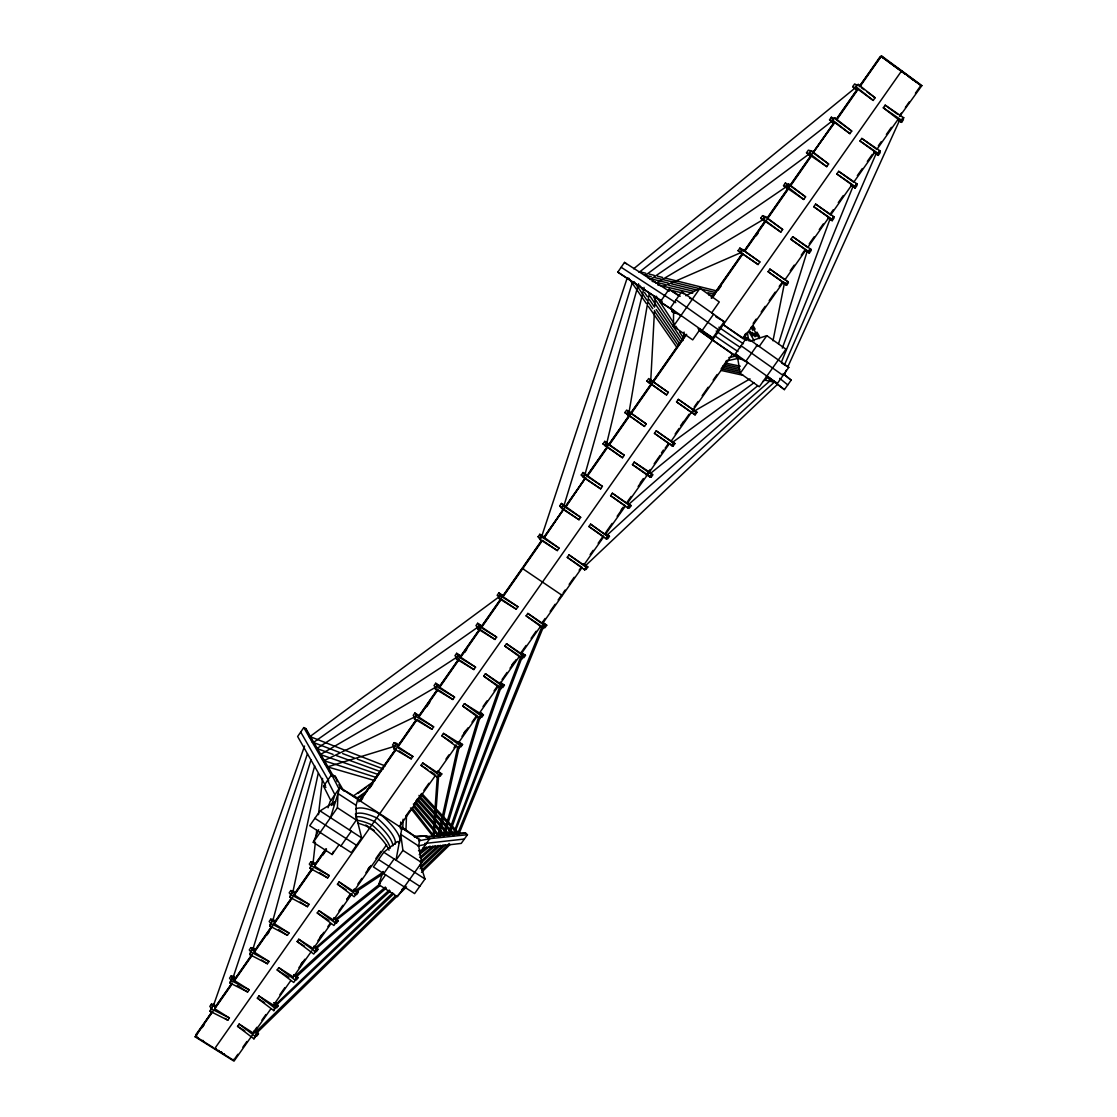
<?xml version="1.0" encoding="UTF-8"?>
<svg xmlns="http://www.w3.org/2000/svg" width="1117" height="1117" viewBox="0 0 1117 1117"><rect width="100%" height="100%" fill="white"/><g stroke="black" fill="none" stroke-linecap="round" stroke-linejoin="round"><path stroke-width="1.5" d="M700.275 329.082L692.708 339.889L673.425 326.318L673.579 312.09M519.656 656.014L500.193 683.618L485.42 673.746L483.731 676.148L500.947 688.714L502.678 684.553L500.221 682.906M500.947 688.714L500.988 686.941L502.734 687.597L504.409 685.21L500.234 682.208L500.193 683.618M503.055 596.729L503.083 595.584L498.852 592.904L497.149 595.333L498.894 596.925L498.838 598.363L516.222 609.198L517.925 606.768L503.055 596.729L542.443 540.446L557.341 550.583L559.072 548.14L539.832 534.275L538.115 536.732L540.028 539.483L557.341 550.583M521.094 655.819L452.916 834.985M453.935 834.999L521.695 658.262M498.838 598.363L500.598 594.495L498.852 592.904M393.743 893.782L276.793 1004.714L275.857 1004.323L392.737 892.832M406.518 815.159L405.946 830.489L402.79 827.795M400.472 828.856L400.738 821.972M402.734 829.275L403.111 819.194M339.051 844.703L332.168 854.519L313.277 842.316L337.39 807.773L337.976 793.531L356.1 805.329L356.309 820.073L349.398 829.931M477.629 623.272L481.86 625.911L481.776 627.154L496.632 637.123L494.985 639.455L477.573 628.773L479.347 624.878L477.629 623.272L475.968 625.646L477.685 627.251M257.078 1032.667L255.905 1031.843L257.022 1032.722L406.574 886.94M650.792 380.003L654.492 310.442M654.674 306.952L655.232 296.522M628.033 411.768L629.234 412.173M481.539 716.22L481.664 714.335L464.393 703.654L462.717 706.042L479.863 718.608L481.539 716.22L464.393 703.654M479.863 718.608L479.989 716.709L481.748 717.323L483.424 714.95L481.022 712.576M433.187 834.818L437.333 776.133M438.674 775.212L434.066 837.192M562.689 505.038L564.057 505.429M584.847 565.342L585.727 565.872M477.573 628.773L479.347 624.878L481.818 626.539M460.567 745.947L460.762 743.95L443.491 733.38L441.815 735.754L458.892 748.32L460.567 745.947L443.491 733.38M458.892 748.32L459.101 746.324M202.638 1040.458L203.406 1040.611M457.188 656.182L457.467 656.894M197.29 1037.107L198.24 1037.875M313.053 862.966L315.385 842.26M316.153 835.348L316.739 830.182M318.485 814.642L322.562 778.395M460.707 657.257L460.874 655.93L456.63 653.305L454.954 655.707L456.644 657.341L456.42 659.016L473.859 669.558L475.549 667.156L460.707 657.257L480.128 629.499M456.42 659.016L458.319 654.939L456.63 653.305M456.56 745.5L437.431 772.643L422.701 762.953L421.039 765.313L438.046 777.879L439.986 773.411L437.543 771.805M437.431 772.643L437.655 770.967L441.787 773.955L440.14 776.301L438.325 775.757M439.791 836.047L413.388 804.072M335.295 919.165L336.175 920.101M606.489 534.666L607.564 535.546M682.906 340.587L684.093 332.07M418.68 846.072L419.643 839.677L402.064 827.18L395.99 860.174L402.916 850.372L400.738 834.385L418.68 846.072L421.654 862.547L397.415 896.686L378.719 884.594L383.103 871.469M439.721 687.262L439.944 685.838L435.7 683.255L434.024 685.643L435.686 687.304L435.393 689.077L452.86 699.493L454.535 697.106L439.721 687.262L459.031 659.658M435.393 689.077L437.361 684.916L435.7 683.255M629.122 411.768L649.368 292.766M418.847 717.1L419.126 715.592L414.882 713.023L413.22 715.411L414.854 717.086L414.477 718.985L431.972 729.247L433.647 726.874L418.847 717.1L438.046 689.65M414.477 718.985L416.515 714.712L414.882 713.023M772.992 340.797L784.343 283.676M292.933 891.743L318.136 773.732M398.085 746.77L398.434 745.165L396.828 743.461L394.189 742.637L392.528 744.997L394.147 746.714L393.687 748.725L411.21 758.848L412.871 756.488L398.085 746.77L417.172 719.474L431.972 729.247M438.046 835.949L457.83 746.687M439.26 836.479L459.045 747.482M393.687 748.725L395.795 744.355L394.189 742.637M807.94 251.395L806.907 251.353M355.806 894.452L356.407 891.911L354.215 889.327L353.726 891.352L339.065 881.913L337.446 884.217L354.173 896.756L355.806 894.452L339.065 881.913M606.866 442.835C605.107 441.508 608.695 443.994 606.866 442.835L644.062 287.39M335.519 923.187L336.203 920.548L334.039 917.937L333.494 920.045L318.862 910.648L317.242 912.952L333.913 925.49L335.519 923.187L318.862 910.648M272.911 920.352L314.687 765.871M356.1 805.329L357.971 798.446L339.805 787.653L329.99 801.727L328.063 807.759M315.357 951.782L316.111 949.031L313.989 946.378L313.374 948.57L298.756 939.243L297.15 941.519L313.751 954.058L315.357 951.782L298.756 939.243M444.217 835.893L480.268 716.262M638.533 283.76L585.113 473.929L585.727 474.362L584.945 473.734M900.246 120.636L899.394 120.496M295.307 980.209L296.131 977.347L294.036 974.68L293.366 976.942L278.775 967.671L277.17 969.947L293.701 982.471L295.307 980.209L278.775 967.671M443.491 833.729L478.565 717.058M275.899 1006.696L258.893 995.959L257.357 998.137L273.819 1010.662L276.276 1005.495L274.237 1002.745L276.276 1005.495L278.245 1005.747L276.681 1007.953M253.014 948.822L311.029 759.714M273.819 1010.662L274.712 1007.702M330.478 817.672L339.805 787.653L419.643 839.677L418.819 840.836L429.78 838.644L426.512 835.809L414.924 836.298M563.513 504.94L562.87 504.409L564.085 505.219L632.543 281.833M778.535 343.757L807.116 251.562M314.575 866.122L315.189 864.167L313.668 862.366L310.917 861.766L309.297 864.069L310.819 865.87L310.037 868.328L327.658 877.906L329.278 875.602L314.575 866.122L326.513 849.074M331.498 805.483L334.905 794.69L327.588 780.42M310.037 868.328L312.425 863.567L310.917 861.766M255.514 1036.59L256.491 1033.546L254.467 1030.809L253.685 1033.239L239.122 1024.08L237.544 1026.314L253.936 1038.838L255.514 1036.59L239.122 1024.08M253.936 1038.838L256.491 1033.546L258.474 1033.756L256.896 1035.99L254.913 1035.78M294.399 894.968L295.07 892.93L293.576 891.115L290.797 890.556L289.191 892.846L290.671 894.675L289.82 897.23L307.468 906.683L309.088 904.379L294.399 894.968L312.955 868.44M541.94 535.657L627.098 278.273M233.244 977.082L307.468 753.682M289.82 897.23L292.277 892.371L290.797 890.556M233.453 1059.293L233.202 1060.047L214.771 1048.514L901.712 70.748L900.93 71.083M274.321 923.647L275.061 921.539L273.581 919.682L270.775 919.179L269.183 921.469L270.649 923.312L269.714 925.979L287.39 935.292L288.996 933.016L274.321 923.647L292.78 897.272M269.714 925.979L272.241 921.036L270.775 919.179M326.876 766.793L326.736 766.206M447.805 835.097L500.025 685.684M213.542 1005.272L304.55 746.044M449.076 835.558L500.681 688.142M254.369 952.173L255.151 949.981L253.713 948.11L250.878 947.649L249.286 949.925L250.725 951.796L249.719 954.56L267.424 963.748L269.015 961.486L254.369 952.173L272.73 925.937M249.719 954.56L252.316 949.52L250.878 947.649M782.305 348.099L829.973 219.169C828.116 217.843 831.844 220.594 829.987 219.086M229.893 982.918L232.531 977.836L231.107 975.937L229.543 978.157L230.968 980.056L229.893 982.918L247.611 991.994L249.147 989.802L232.071 979.009M214.771 1008.763L215.679 1006.403L214.282 1004.49L211.392 1004.141L209.828 1006.389L211.225 1008.302L210.066 1011.262L227.812 1020.198L229.39 1017.964L214.771 1008.763L232.015 984.119M499.117 595.919L499.871 597.12L498.74 596.241M210.066 1011.262L212.788 1006.054L211.392 1004.141M252.107 1035.473L233.998 1061.15L195.14 1036.827L212.118 1011.443M385.393 887.024L315.566 947.83L316.6 948.291L386.412 887.973M332.168 854.519L333.452 851.336M457.481 834.022L542.331 625.702M458.724 834.525L542.904 628.145M781.411 362.117L852.955 186.581M313.277 842.316L318.652 829.749M312.313 863.999L313.221 863.986M784.609 364.631L876.049 153.839L876.691 154.272L876.035 153.685M784.12 375.019L786.284 370.258M787.722 367.074L899.339 120.818M308.864 736.648L308.809 735.991M312.285 742.233L312.243 741.381M296.619 976.593L295.488 975.713L296.619 976.593L390.322 891.017M295.447 975.783L389.316 890.054M899.604 69.812L900.735 70.511L899.757 69.98M334.025 777.237L305.765 728.521L303.782 727.586L297.639 736.508L325.522 785.572M661.236 300.822L617.813 272.129L624.515 262.411L669.265 291.216M356.826 891.254L355.639 890.417L356.826 891.254L382.768 874.053M330.814 800.554L323.567 786.214L331.623 774.626L335.212 776.259L343.785 790.99M673.02 310.47L660.287 301.869L669.097 289.191L680.225 296.242M276.793 1004.714L275.676 1003.82M335.714 919.445L336.636 919.863L379.975 885.669M333.034 804.952L335.547 801.35L320.062 810.9L309.73 825.728L351.324 852.648L361.671 837.904L355.764 814.502M675.98 313.179L670.354 307.971L681.719 291.649L724.193 321.682L712.8 337.906L698.055 328.649M673.425 326.318L699.968 288.284L719.278 301.967L711.669 312.83M380.297 883.631L335.603 919.333M561.39 503.446L580.672 517.339L578.997 519.74L561.697 508.472L559.687 505.889L561.39 503.446L565.747 507.132L585.476 477.811M581.273 475.004L583.004 472.519L602.398 486.37L600.667 488.855L583.409 477.448L581.273 475.004L583.633 476.331M603.026 443.868L604.772 441.369L624.263 455.233L622.504 457.733L603.026 443.868L607.229 446.716M624.92 412.564L626.679 410.051L630.868 412.927L646.24 423.902L644.481 426.415L624.92 412.564L644.481 426.415M646.925 381.079L648.698 378.551L652.887 381.455L668.343 392.402L666.57 394.929L646.925 381.079L666.57 394.929M742.247 253.727L740.11 251.967L741.925 249.384L759.881 261.95L758.066 264.534L738.072 250.683L739.887 248.1L744.439 251.171M760.747 218.248L762.562 215.651L765.69 216.81L782.654 229.502L780.825 232.099L760.747 218.248L764.908 221.334M787.708 188.745L785.642 186.846L788.63 184.012L805.566 196.857L803.723 199.468L783.548 185.631L785.377 183.006L789.998 186.05M806.488 152.806L808.331 150.181L811.71 151.004L828.605 164.017L826.748 166.656L806.488 152.806L810.635 155.961M829.54 119.84L831.355 117.229L833.519 118.388L834.874 117.899L851.726 131.08L849.911 133.649L832.263 120.762L829.54 119.84L833.673 123.038L834.79 122.605L812.478 153.336M852.774 86.595L854.631 83.929L856.823 85.06L858.275 84.417L875.086 97.765L873.215 100.432L858.065 89.332L856.907 89.821L852.774 86.595L856.907 89.821M211.225 1008.302L212.788 1006.054L215.679 1006.403M230.968 980.056L232.531 977.836L235.408 978.199L234.514 980.544L251.814 955.831M250.725 951.796L252.316 949.52L255.151 949.981M270.649 923.312L272.241 921.036L275.061 921.539M290.671 894.675L292.277 892.371L295.07 892.93M310.819 865.87L312.425 863.567L315.189 864.167M394.147 746.714L395.795 744.355L398.266 745.974M414.854 717.086L416.515 714.712L418.987 716.346M435.686 687.304L437.361 684.916L439.833 686.55M456.644 657.341L458.319 654.939L460.79 656.587M498.894 596.925L500.598 594.495L503.069 596.157L522.896 567.673L523.65 568.176M539.902 538.268L541.619 535.811L544.049 537.026M561.502 507.397L563.205 504.954L565.621 506.183L563.205 504.954M583.116 476.484L584.847 473.999L587.221 475.325M650.206 379.598L648.851 382.475L651.351 384.22M764.628 216.893L762.813 219.504L763.456 220.244L762.241 219.351L763.232 220.007M810.467 151.367L808.61 154.006L811.71 151.004M833.519 118.388L831.69 120.999L833.645 123.065L831.606 120.594M856.823 85.06L854.966 87.726L855.706 88.327M540.028 539.483L541.745 537.012L539.832 534.275M561.697 508.472L563.261 505.429M583.409 477.448L585.154 474.962L583.004 472.519M605.274 446.172L607.034 443.658L604.772 441.369M627.279 414.714L629.053 412.187L628.564 411.475L626.819 413.988L629.304 415.719M649.424 383.061L651.197 380.52L650.625 379.948L652.887 381.455M741.52 251.925L742.875 249.426M762.925 218.988L763.86 219.435L765.69 216.81M783.548 185.631L786.787 186.637L788.63 184.012M832.263 120.762L834.874 117.899M854.924 87.698L858.275 84.417M215.106 1007.171L232.071 982.932M233.83 980.461L252.023 954.407M254.02 951.558L271.976 925.881M273.972 923.033L291.928 897.356M293.925 894.508L311.88 868.831M314.882 864.558L325.857 848.864M358.78 801.797L395.753 748.948M397.75 746.1L415.733 720.381M418.735 716.095L437.724 688.966M439.721 686.103L458.71 658.96M460.707 656.112L541.619 540.46M543.616 537.598L585.517 477.699M587.514 474.851L685.307 335.072M711.264 297.946L742.26 253.657M744.257 250.794L765.243 220.789M767.239 217.941L834.217 122.214M836.214 119.351L857.2 89.346M859.196 86.498L881.495 55.85L921.86 85.604L899.618 116.433M196.145 1034.272L211.406 1012.91M215.399 1007.213L231.359 984.398M235.352 978.687L252.302 954.449M255.29 950.176L271.263 927.361M275.243 921.651L292.207 897.412M295.195 893.139L312.16 868.9M315.148 864.614L325.131 850.358M360.051 800.442L396.018 749.032M398.015 746.184L415.999 720.479M419.992 714.754L436.984 690.488M439.972 686.201L458.961 659.072M460.958 656.21L479.947 629.08M481.944 626.218L500.919 599.089M523.901 566.249L540.865 541.996M543.853 537.724L563.806 509.198M565.802 506.35L585.755 477.825M588.743 473.552L605.707 449.313M608.695 445.027L650.611 385.142M652.593 382.279L685.517 335.226M711.487 298.113L742.47 253.838M744.467 250.976L765.452 220.984M768.454 216.698L810.425 156.701M813.427 152.415L834.413 122.409M836.41 119.561L857.395 89.555M860.397 85.269L880.196 56.492M195.14 1036.827L213.193 1011.011M360.191 800.931L396.423 749.13M481.776 627.154L501.351 599.173L516.222 609.198M544.161 537.989L563.903 508.654M587.458 476.093L607.55 447.386L622.504 457.733M609.296 444.887L629.499 416.013M631.259 413.499L686.662 334.318M712.227 297.764L743 253.782M788.63 188.578L744.816 251.185L759.881 261.95M811.64 155.696L790.459 185.967L805.566 196.857M858.065 89.332L836.591 120.036L851.726 131.08M859.936 86.665L881.495 55.85M202.163 1027.626L204.146 1024.778M267.005 934.957L269.002 932.095M322.869 855.105L325.857 850.833M360.791 800.917L362.788 798.069M369.783 788.071L372.771 783.785M426.722 706.684L429.724 702.398M464.7 652.426L466.697 649.563M718.231 290.071L721.233 285.798M756.209 235.799L758.206 232.95M340.95 845.932L351.296 831.174M702.216 330.45L713.595 314.198M255.863 1031.899L395.6 895.708M521.29 653.012L523.747 654.674L522.156 658.667L504.87 646.087L506.504 643.755L521.304 653.682L540.935 625.841L526.121 615.858L527.824 613.428L542.639 623.426L582.111 567.45L567.268 557.341L568.986 554.884L583.842 564.993L603.78 536.705L588.924 526.526L590.6 524.138L608.179 536.732L606.489 539.12L588.924 526.526M631.133 505.624L629.513 504.73L627.768 507.202L629.388 508.095L631.133 505.624L626.86 502.608L629.988 505.806L628.243 508.291L610.608 495.697L612.339 493.211L627.223 503.46L669.362 443.714L654.436 433.34L656.21 430.841L671.122 441.201L732.529 354.117M650.694 473.05L651.937 474.711L650.178 477.21L632.459 464.616L634.205 462.117L650.262 472.603M694.411 414.491L693.671 413.779L695.221 414.798L696.98 412.285L694.216 410.33L696.198 411.978L694.411 414.491L676.553 401.897L678.326 399.369L693.266 409.813M783.101 282.406L768.091 271.696L769.906 269.099L788.099 281.707L786.27 284.29L782.207 282.252L783.101 282.406L743.308 338.828L723.341 324.698L726.818 327.099A48.059 1.34 35.1 0 0 746.882 340.476M805.888 250.082L790.864 239.303L792.693 236.706L810.956 249.314L809.127 251.911L804.924 250.04L805.888 250.082L784.916 279.822L769.906 269.099M828.814 217.564L813.776 206.715L815.605 204.104L833.952 216.712L832.109 219.337L827.767 217.633L828.814 217.564L807.717 247.485L792.693 236.706M851.866 184.864L836.815 173.945L838.658 171.32L857.088 183.928L855.231 186.567L850.735 185.045L851.866 184.864L830.643 214.967L815.605 204.104M877.571 153.811L859.992 140.979L861.793 138.424L880.294 151.032L878.493 153.601L876.929 153.978L873.801 152.345L875.058 151.982L853.723 182.239L838.658 171.32M883.296 107.818L885.167 105.166L903.765 117.774L901.88 120.441L900.26 120.929L883.296 107.818L901.88 120.441M300.682 964.627L302.679 961.793M319.671 937.68L321.668 934.845M346.675 899.38L349.677 895.122M367.675 869.598L369.671 866.764M415.706 801.475L417.702 798.627M463.764 733.297L465.761 730.448M511.823 665.104L513.834 662.269M621.22 509.938L623.23 507.09M640.32 482.837L643.336 478.551M661.446 452.888L663.456 450.025M680.546 425.786L683.562 421.5M234.877 1058.525L237.879 1054.266M242.878 1047.174L246.885 1041.491M253.88 1031.563L256.882 1027.305M261.881 1020.212L265.888 1014.543M279.878 994.688L284.891 987.596M298.881 967.727L304.885 959.224M317.884 940.779L323.888 932.262M327.895 926.593L329.892 923.759M338.884 910.983L342.891 905.315M346.884 899.646L350.892 893.963M357.887 884.036L361.894 878.367M365.887 872.684L370.9 865.591M375.898 858.498L380.897 851.405M405.918 815.927L409.925 810.244M413.918 804.561L419.936 796.03M423.943 790.347L428.942 783.254M445.976 759.099L448.978 754.841M453.991 747.734L455.987 744.899M461.991 736.368L468.009 727.851M472.016 722.168L476.024 716.486M483.033 706.544L487.04 700.862M494.049 690.906L497.051 686.648M502.064 679.541L507.062 672.448M510.064 668.189L516.082 659.658M521.094 652.551L526.093 645.458M531.106 638.352L536.104 631.245M542.122 622.727L545.124 618.469M550.136 611.362L555.135 604.255M558.137 599.997L562.144 594.314L562.326 595.515L522.7 568.665L522.896 567.673M563.15 592.89L565.146 590.055M569.153 584.386L574.152 577.294M579.151 570.201L581.147 567.366M590.153 554.604L593.155 550.346M598.154 543.253L603.152 536.16M606.154 531.901L612.144 523.398M617.143 516.305L622.141 509.212M627.154 502.119L631.147 496.451M638.142 486.523L641.144 482.265M646.143 475.172L650.15 469.503M654.143 463.82L660.147 455.317M665.146 448.224L668.148 443.966M675.143 434.038L679.15 428.37M683.143 422.687L689.147 414.184M694.146 407.091L698.139 401.422M702.146 395.739L708.15 387.236M713.149 380.143L717.142 374.474M721.149 368.792L727.139 360.288M743.154 337.585L746.156 333.313M753.165 323.371L756.167 319.113M761.18 312.006L765.187 306.323M769.194 300.641L775.198 292.123M779.205 286.441L781.216 283.592M790.222 270.817L794.229 265.134M801.238 255.179L804.24 250.92M809.253 243.813L814.265 236.72M819.264 229.613L823.271 223.931M830.28 213.989L833.296 209.731M838.295 202.624L843.307 195.517M857.325 175.634L862.338 168.527M867.337 161.42L872.349 154.328M878.353 145.796L881.369 141.538M886.367 134.431L891.38 127.338M899.394 115.973L901.391 113.124M905.398 107.441L909.406 101.759M915.409 93.242L920.422 86.135L921.86 85.604M253.685 1033.239L270.97 1008.707M273.47 1005.174L290.811 980.572M293.366 976.942L311.769 950.846M313.374 948.57L330.911 923.703M333.494 920.045L352.106 893.656M353.726 891.352L386.608 844.717M399.439 826.51L435.77 774.989M458.235 743.126L477.476 715.829M479.151 713.456L498.517 686.006L483.731 676.148M898.389 118.891L876.873 149.413L861.793 138.424M355.764 808.959A45.769 13.655 35.3 0 1 376.513 812.241L382.908 816.415A45.881 13.711 35 0 1 399.9 838.783L399.523 843.014L397.359 841.548L383.773 852.243L373.413 866.946L414.602 893.6L424.991 878.995L420.425 864.349M741.213 359.185L735.349 353.81L746.756 337.641L788.797 367.381L777.362 383.452L766.304 376.415M543.351 626.888L545.054 624.473L546.744 625.213L545.04 627.628L543.351 626.888L543.476 628.438L526.121 615.858M809.727 249.259L807.898 251.856L809.322 253.098L811.137 250.515L809.727 249.259L810.956 249.314M543.476 628.438L545.054 624.473L542.583 622.811M567.268 557.341L584.763 569.921L586.495 567.478L583.605 563.959L583.842 564.993M654.436 433.34L672.239 445.934L673.998 443.435L670.605 440.545L671.122 441.201M294.036 974.68L295.977 974.973L298.071 977.64L296.48 979.888L294.539 979.609M318.038 949.352L316.432 951.614L314.505 951.293L316.111 949.031L318.038 949.352L315.916 946.713L313.989 946.378M338.102 920.897L336.496 923.187L334.583 922.824L336.203 920.548L338.102 920.897L335.952 918.3L334.039 917.937M354.215 889.327L356.1 889.718L358.292 892.301L356.672 894.591L354.787 894.2M460.888 746.896L462.55 744.536L458.403 741.548M525.465 655.372L523.803 657.731L522.086 657.033L523.747 654.674L525.465 655.372L521.276 652.356L521.304 653.682M583.605 563.959L587.849 566.975L586.118 569.419L584.456 568.595L584.763 569.921M610.608 495.697L625.478 505.931L605.47 534.317L605.219 533.298L609.449 536.355L607.746 538.771L606.112 537.919L606.489 539.12M647.134 474.53L651.197 477.182L652.956 474.697L648.67 471.667M672.239 445.934L671.582 445.097L673.146 446.074L674.905 443.589L670.605 440.545M782.207 282.252L786.591 285.31L788.407 282.741L786.954 281.526L788.099 281.707M827.767 217.633L832.179 220.705L834.008 218.094L832.626 216.796L833.952 216.712M850.735 185.045L855.175 188.117L857.018 185.492M878.269 155.375L873.829 152.303L878.269 155.375L880.098 152.778L878.758 151.395L880.294 151.032M898.417 120.72L901.573 122.353L903.43 119.714L902.117 118.276L903.765 117.774M383.731 873.62L394.106 858.945M745.877 361.238L757.284 345.097M378.719 884.594L385.616 874.834M749.968 341.23L766.834 335.659L785.949 349.202L759.281 386.775L740.208 373.329L747.79 362.592L734.665 355.681L737.276 357.524M766.834 335.659L759.211 346.452L756.293 345.181M429.78 838.644L421.681 850.065L418.512 850.749M425.954 836.689L460.567 833.128L465.663 833.156L467.451 834.692L461.251 843.405L423.175 847.831M770.13 378.551L784.399 389.624L791.157 380.143L783.129 373.539M477.49 626.609L478.621 627.405M401.827 889.635L405.569 885.99M421.793 870.185L449.229 843.447M421.528 872.349L450.193 844.41M420.425 866.583L443.086 845.094M420.146 868.747L445.292 844.885M585.727 565.467L777.446 384.388M607.439 534.834L774.458 382.014M420.16 861.891L438.157 845.471M421.123 862.883L440.377 845.304M771.428 379.598L628.997 504.116L629.597 504.549L628.899 504.116M419.713 857.381L432.921 845.974M420.662 858.387L435.155 845.862M478.076 626.176L478.69 627.349M633.646 268.792L854.84 88.215M650.806 473.175L757.521 385.965M762.925 381.553L768.328 377.141M456.49 656.573L457.342 657.355M419.671 852.578L426.457 847.231M419.238 854.673L430.059 846.127M639.106 272.325L831.606 121.432M646.045 274.88L808.568 154.383M309.967 736.578L499.271 596.673M672.532 441.871L673.328 442.486L672.141 441.634L672.825 442.15L753.989 382.782M366.893 790.976L357.077 798.013L353.195 796.114L374.335 781.034M357.58 798.837L364.589 793.796M357.985 793.433L366.39 787.429M369.182 785.433L371.989 783.436M478.09 626.972L313.402 742.512L339.414 752.355M650.248 279.571L785.628 187.181C787.457 188.55 783.952 185.771 785.572 187.251M672.881 442.863L672.643 442.053M355.751 890.347L383.187 872.14M457.076 657.019L316.879 748.502L333.075 754.394M434.178 836.382L412.061 807.647M655.916 283.299L762.827 219.798M434.653 687.807L320.384 754.561L378.37 774.556M694.83 410.777L750.038 378.858M541.117 535.839L542.331 536.383M315.427 947.439L316.614 948.221M685.852 295.74L699.968 288.284M881.885 56.897L920.576 84.962L919.78 84.976M415.342 716.681L323.944 760.691L376.541 777.586M663.261 286.469L740.78 252.651L740.068 252.205M335.505 918.97L336.678 919.808M327.532 766.89L393.016 746.77M293.422 892.204C291.872 890.333 293.953 893.069 292.361 891.994M728.801 357.649L736.787 355.848M726.078 361.056L739.496 358.054M417.856 845.988L425.731 844.354L424.683 843.461L464.351 839.049M785.111 283.16L783.911 282.629L784.72 282.489M855.65 184.151L857.088 183.928M427.937 838.881L467.451 834.692M426.066 837.261L465.663 833.156M414.449 837.038L426.512 835.809M214.017 1005.942L212.788 1005.551M221.613 1052.577L220.761 1051.809L221.752 1052.186M233.607 977.557C232.587 975.741 234.137 978.297 232.476 977.277M628.731 505.233L627.838 504.325M758.066 264.534L738.072 250.683M254.467 1030.809L256.449 1031.033L258.474 1033.756M274.224 1002.787L276.178 1003.038L278.245 1005.747M232.531 977.836L235.38 978.241L233.97 976.342L231.107 975.937M296.131 977.347L298.071 977.64M650.653 380.702L651.379 381.092L650.666 381.316M585.113 565.048L586.341 565.886M585.113 565.02L586.271 565.886M356.407 891.911L358.292 892.301M727.027 363.402L740.278 366.194M763.442 220.161L763.372 219.407M725.059 364.659L738.351 367.507M852.341 186.12L853.597 187.014L852.313 186.148M723.076 365.901L739.719 369.518M722.769 367.493L739.426 371.151M723.006 369.21L740.013 372.952M768.943 379.347L772.336 380.087M721.024 370.411L743.07 375.298M765.131 380.199L777.013 382.824M671.778 290.504L683.422 293.143M657.759 284.961L692.735 293.157M652.133 281.344L655.456 282.14M658.793 282.936L665.439 284.528M668.776 285.338L693.741 291.314M708.723 294.902L713.707 296.089M648.223 278.161L668.161 283.02M671.499 283.83L696.422 289.903M708.052 292.738L714.698 294.357M644.495 275.061L651.267 276.737M654.646 277.575L715.508 292.57M639.036 271.571L645.766 273.246M649.131 274.084L654.185 275.34M657.55 276.178L662.604 277.435M665.969 278.273L716.486 290.853M252.26 949.52L253.419 949.869M329.166 767.365L374.851 780.629M584.791 474.516L585.559 474.99L584.791 474.948M439.986 773.411L441.787 773.955M460.762 743.95L462.55 744.536M689.692 298.267L692.372 299.174M481.664 714.335L483.424 714.95M336.315 755.567L380.045 771.456M502.678 684.553L504.409 685.21M342.668 753.584L354.047 757.884M357.3 759.113L383.313 768.957M216.153 1049.198L215.427 1048.472L216.195 1048.626M584.512 473.524L585.266 473.957M311.573 737.206L385.142 765.927M784.972 284.207L784.288 283.76M894.2 65.666L895.164 66.462L894.117 65.805M916.471 82.281L915.633 81.541L916.191 82.113M323.567 786.214L325.969 787.29M680.993 315.469L671.778 311.266L672.671 309.981L660.287 301.869M735.558 356.114L738.183 357.412M586.188 566.151L587.849 566.975M538.115 536.732L540.558 537.947M211.644 1009.014L229.39 1017.964M394.929 746.645L394.106 746.016M231.428 980.726L249.147 989.802M251.325 952.284L269.015 961.486M741.004 359.115L739.259 358.096A47.989 0.852 35.1 0 1 716.039 342.444L709.532 337.851A47.891 0.838 35.1 0 1 698.851 330.046M609.449 536.355L605.191 533.326L607.941 536.006M559.687 505.889L562.088 507.146M271.319 923.675L288.996 933.016M291.439 894.926L309.088 904.379M907.604 75.509L908.456 76.221L907.604 75.788M311.657 866.01L329.278 875.602M919.235 84.32L908.721 76.822M395.348 746.351L412.871 756.488M715.913 316.809L724.193 321.682M416.152 716.597L433.647 726.874M608.974 444.217L606.643 442.821L604.897 445.334L607.397 447.051M437.068 686.69L454.535 697.106M781.746 363.151L788.797 367.381M458.11 656.601L475.549 667.156M809.322 253.098L804.924 250.04M479.221 626.414L496.632 637.123M886.284 60.081L885.879 59.759M902.494 72.005L901.796 71.348L902.899 72.074M500.556 595.919L517.925 606.768M196.438 1034.3L197.164 1034.747M196.299 1036.953L213.361 1047.62M673.342 442.597L674.905 443.589M224.894 1018.369L227.812 1020.198M237.544 1026.314L244.818 1030.893M237.376 985.515L247.611 991.994M257.357 998.137L264.645 1002.745M261.56 960.034L267.424 963.748M277.17 969.947L288.856 977.361M278.594 929.679L287.39 935.292M297.15 941.519L304.466 946.183M672.392 291.579L677.824 295.07M300.124 901.977L307.468 906.683M317.242 912.952L328.957 920.45M541.745 537.012L559.072 548.14M664.699 295.53L675.757 302.665M319.644 872.74L327.658 877.906M337.446 884.217L346.242 889.872M320.062 810.9L361.671 837.904M383.773 852.243L424.991 878.995M314.896 818.314L356.491 845.276M378.593 859.601L419.797 886.298M621.164 267.27L665.746 296.284M365.804 825.002L374.209 830.462M337.39 807.773L356.309 820.073M402.916 850.372L421.654 862.547M563.387 506.071L580.672 517.339M399.118 750.903L411.21 758.848M421.039 765.313L427.741 769.711M430.408 771.47L434.429 774.109M617.813 272.129L662.213 301.367M441.815 735.754L452.539 742.847M585.154 474.962L602.398 486.37M439.386 690.543L452.86 699.493M462.717 706.042L476.135 714.95M460.372 660.566L473.859 669.558M607.034 443.658L624.263 455.233M477.657 627.838L494.985 639.455M504.87 646.087L518.316 655.107M859.992 140.979L878.493 153.601M629.053 412.187L646.24 423.902M836.815 173.945L855.231 186.567M564.071 509.534L578.997 519.74M651.016 380.171L650.583 379.836M813.776 206.715L832.109 219.337M791.157 380.143L783.757 374.335M585.727 478.579L600.667 488.855M790.864 239.303L809.127 251.911M632.459 464.616L651.197 477.182M768.091 271.696L786.27 284.29M651.197 380.52L668.343 392.402M676.553 401.897L691.479 412.327M676.036 299.817L718.496 329.808M741.046 345.739L783.073 375.424M670.354 307.971L712.8 337.906M735.349 353.81L777.362 383.452M674.584 313.249L671.778 311.266L674.151 312.969M699.214 330.618L739.203 358.808M678.326 399.369L696.198 411.978M656.21 430.841L673.998 443.435M634.205 462.117L651.937 474.711M612.339 493.211L629.988 505.806M590.6 524.138L608.179 536.732M767.574 218.667L782.654 229.502M568.986 554.884L586.495 567.478M692.666 409.255L696.98 412.285M527.824 613.428L545.194 626.009M813.483 153.057L828.605 164.017M624.515 262.411L626.344 263.738M692.442 412.787L695.221 414.798M506.504 643.755L523.803 656.321M669.097 289.191L671.289 290.783M485.42 673.746L502.636 686.327M861.319 87.671L864.069 89.695M866.82 91.706L875.086 97.765M885.167 105.166L897.523 114.213M881.76 56.953L893.125 65.331M893.614 65.694L905.51 74.462M422.701 762.953L439.707 775.519M763.86 219.435L780.825 232.099M628.969 411.503L630.868 412.927M670.409 444.021L673.146 446.074M786.48 185.967L803.723 199.468M258.893 995.959L275.354 1008.469M809.853 153.657L826.748 166.656M918.802 84.054L919.514 84.32M889.327 61.993L888.923 62.021M833.059 120.482L849.911 133.649M766.751 375.689L784.399 389.624M856.404 87.098L873.215 100.432M779.694 378.37L787.778 384.89M785.139 284.109L786.591 285.31M739.887 248.1L742.009 249.873M762.562 215.651L764.656 217.48M546.744 625.213L542.541 622.197L542.639 623.426M223.609 1053.876L224.405 1053.848M218.276 1050.538L219.086 1050.511M275.578 1004.155L276.346 1004.979M785.377 183.006L787.429 184.905M830.783 219.407L832.179 220.705M853.807 186.776L855.175 188.117M693.88 411.615L693.615 410.679L694.523 411.587M831.355 117.229L833.338 119.268M420.634 794.271L457.314 833.491M421.751 793.461L459.38 833.743M681.719 291.649L683.841 293.939M419.029 797.454L453.935 835.544M900.26 120.929L901.573 122.353M419.001 795.388L454.842 834.539M417.563 798.767L449.704 834.748M417.618 800.903L447.652 834.497M416.18 802.243L444.72 835.209M414.77 802.746L443.826 836.27M413.374 806.251L437.696 835.46M809.294 154.118L808.834 153.294M410.525 807.996L433.661 837.247M746.756 337.641L748.404 339.791M831.732 121.153L832.36 121.474M628.634 278.035L646.352 303.517M648.321 306.337L676.874 347.387M634.037 281.596L646.827 300.11M648.795 302.958L652.719 308.655M654.688 311.503L678.298 345.698M639.51 285.198L642.457 289.498M644.411 292.361L647.357 296.661M649.312 299.538L654.227 306.7M656.182 309.577L679.722 343.994M649.926 296.061L681.175 342.291M653.431 296.745L681.747 339.289M656.251 296.214L673.886 323.302M675.743 326.15L677.614 329.012M679.471 331.861L683.185 337.557M752.202 326.764L759.267 338.619M751.001 327.337L752.76 330.311M754.534 333.271L756.293 336.231M752.425 332.363L755.078 336.803M750.317 331.47L752.956 335.882M749.088 332.07L754.324 340.853M753.403 326.192L755.162 329.152M756.935 332.112L759.574 336.566M649.619 476.233L650.178 477.21M338.898 784.665L340.615 787.611M311.657 740.32L305.765 728.521M321.082 756.6L322.799 759.56M324.516 762.506L326.234 765.466M328.803 769.906L330.52 772.866M303.782 727.586L331.958 776.301M300.71 732.054L328.733 780.937M331.623 774.626L338.982 788.825M876.901 153.643L875.519 153.169M627.768 507.202L628.243 508.291M335.212 776.259L337.18 781.705M737.527 357.189L740.208 373.329M747.371 332.377L748.725 340.825M745.053 334.276L745.863 339.414M522.128 657.662L522.156 658.667M740.711 347.61A45.294 1.033 35.1 0 1 718.273 332.517A45.183 1.033 35.1 0 1 716.206 331.023M743.447 343.729A45.308 1.145 35.1 0 1 720.982 328.677A45.197 1.145 35.1 0 1 718.901 327.183M737.96 351.492A45.28 0.922 35.1 0 1 715.578 336.357M392.891 845.82A43.228 13.125 35 0 0 374.726 821.623A43.13 13.069 35.3 0 0 356.016 816.709M395.195 844.284A43.242 13.027 35 0 0 377.183 818.119A43.144 12.971 35.3 0 0 355.318 814.084M390.224 848.208A43.214 13.222 35 0 0 372.254 825.128A43.116 13.167 35.3 0 0 356.393 820.255M389.023 850.191A45.811 14.13 35 0 0 373.064 830.42L366.669 826.259A45.713 14.06 35.3 0 0 357.803 823.173M214.157 1005.565L212.928 1004.895L214.143 1005.649M253.629 949.129L252.414 948.417L253.629 949.129M807.926 153.937L809.197 154.844L807.982 153.937M273.539 920.701L272.325 919.947L273.539 920.701M830.978 120.985L832.235 121.893L830.978 120.985M854.212 87.754L855.468 88.676L854.212 87.754M882.947 57.456L884.05 58.266L883.002 57.442M891.282 63.599L892.385 64.409L891.338 63.585M896.825 67.69L897.942 68.5L896.825 67.69M904.561 73.387L905.678 74.197L904.616 73.387M912.868 79.502L913.985 80.326L912.868 79.502M898.71 120.357L899.981 121.25L898.71 120.357M313.668 863.357L312.439 862.575L313.668 863.357M542.555 536.09L541.354 535.266L542.569 536.076"/></g></svg>
